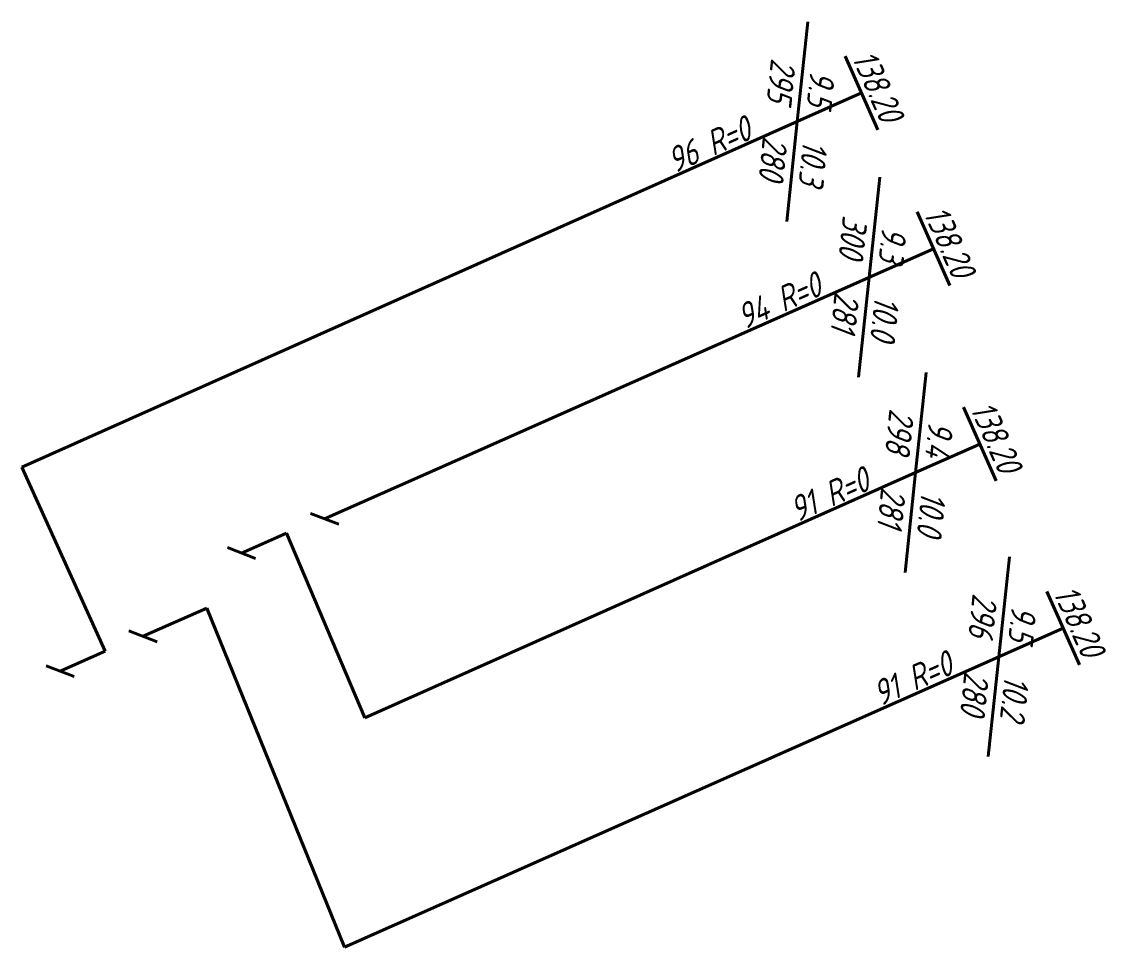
# Model space of a CAD drawing. Extents: x 10708 to 14321, y 7461 to 9444.
# Drawn here: x 12503.6 to 12557.6, y 8134 to 8180 of the extents above; entities that cross this region are included whole.
import ezdxf
from ezdxf.enums import TextEntityAlignment as Align

# ---------------------------------------------------------------- set-up
doc = ezdxf.new("R2010")
doc.units = 0
doc.styles.add('Уклоноуказатели', font='SPDS.shx', dxfattribs={"oblique": 15, "height": 2})

msp = doc.modelspace()

# ---------------------------------------------------------------- linework, layer by layer
at = {"color": 6, "lineweight": 40}
for p, q in [((12542.179, 8175.042), (12542.7, 8180.015)), ((12544.562, 8178.294), (12546.19, 8174.64)), ((12542.179, 8175.042), (12545.376, 8176.467)), ((12503.59, 8157.851), (12542.179, 8175.042)), ((12542.179, 8175.042), (12541.657, 8170.07)), ((12545.748, 8167.3), (12546.277, 8172.272)), ((12548.136, 8170.548), (12549.759, 8166.892)), ((12525.288, 8158.22), (12548.947, 8168.72)), ((12545.748, 8167.3), (12545.22, 8162.328)), ((12548.065, 8157.577), (12548.588, 8162.55)), ((12550.449, 8160.828), (12552.075, 8157.173)), ((12548.065, 8157.577), (12551.262, 8159)), ((12518.661, 8155.278), (12525.288, 8158.22)), ((12520.659, 8145.38), (12548.065, 8157.577)), ((12548.065, 8157.577), (12547.541, 8152.605)), ((12517.961, 8155.548), (12519.361, 8155.009)), ((12514.529, 8153.573), (12516.769, 8154.57)), ((12513.829, 8153.842), (12515.229, 8153.304)), ((12552.204, 8148.417), (12552.731, 8153.389)), ((12554.591, 8151.666), (12556.215, 8148.01)), ((12509.628, 8149.43), (12512.793, 8150.836)), ((12552.204, 8148.417), (12555.403, 8149.838)), ((12508.928, 8149.699), (12510.328, 8149.161)), ((12505.508, 8147.699), (12507.736, 8148.691)), ((12519.652, 8133.954), (12552.204, 8148.417)), ((12552.204, 8148.417), (12551.678, 8143.445)), ((12504.807, 8147.967), (12506.208, 8147.43))]:
    msp.add_line(p, q, dxfattribs=at)
at = {"color": 6, "lineweight": 40, "flags": 128}
for points in [[(12507.736, 8148.691), (12503.59, 8157.851)], [(12516.769, 8154.57), (12520.659, 8145.38)], [(12512.793, 8150.836), (12519.652, 8133.954)]]:
    msp.add_lwpolyline(points, dxfattribs=at)

# ---------------------------------------------------------------- texts
at = {"color": 6, "lineweight": 40, "style": 'Уклоноуказатели', "oblique": 15}
for rotation, p in [(294.0126, (12545.604, 8176.568)), (293.9327, (12549.176, 8168.822)), (293.9926, (12551.491, 8159.102)), (293.9544, (12555.631, 8149.939))]:
    msp.add_text('138.20', height=1.25, rotation=rotation, dxfattribs=at).set_placement(p, align=Align.CENTER)
for s, rotation, p in [('295', 264.0126, (12541.896, 8175.943)), ('300', 263.9327, (12545.467, 8168.201)), ('298', 263.9926, (12547.782, 8158.478)), ('296', 263.9544, (12551.923, 8149.317))]:
    msp.add_text(s, height=1.25, rotation=rotation, dxfattribs=at).set_placement(p, align=Align.TOP_RIGHT)
for s, rotation, p in [('9.5', 264.0126, (12542.642, 8175.865)), ('9.3', 263.9327, (12546.213, 8168.122)), ('9.4', 263.9926, (12548.528, 8158.399)), ('9.5', 263.9544, (12552.668, 8149.239))]:
    msp.add_text(s, height=1.25, rotation=rotation, dxfattribs=at).set_placement(p, align=Align.RIGHT)
for s, rotation, p in [('96 R=0', 24.0126, (12535.799, 8173.021)), ('94 R=0', 23.9327, (12539.274, 8165.248)), ('91 R=0', 23.9926, (12541.89, 8155.65)), ('91 R=0', 23.9544, (12546.028, 8146.494))]:
    msp.add_text(s, height=1.25, rotation=rotation, dxfattribs=at).set_placement(p, align=Align.MIDDLE_LEFT)
for s, rotation, p in [('280', 264.0126, (12541.715, 8174.22)), ('281', 263.9327, (12545.284, 8166.479)), ('281', 263.9926, (12547.601, 8156.755)), ('280', 263.9544, (12551.74, 8147.595))]:
    msp.add_text(s, height=1.25, rotation=rotation, dxfattribs=at).set_placement(p, align=Align.TOP_LEFT)
for s, rotation, p in [('10.3', 264.0126, (12542.461, 8174.142)), ('10.0', 263.9327, (12546.029, 8166.4)), ('10.0', 263.9926, (12548.347, 8156.677)), ('10.2', 263.9544, (12552.486, 8147.516))]:
    msp.add_text(s, height=1.25, rotation=rotation, dxfattribs=at).set_placement(p)

doc.saveas('drawing.dxf')
